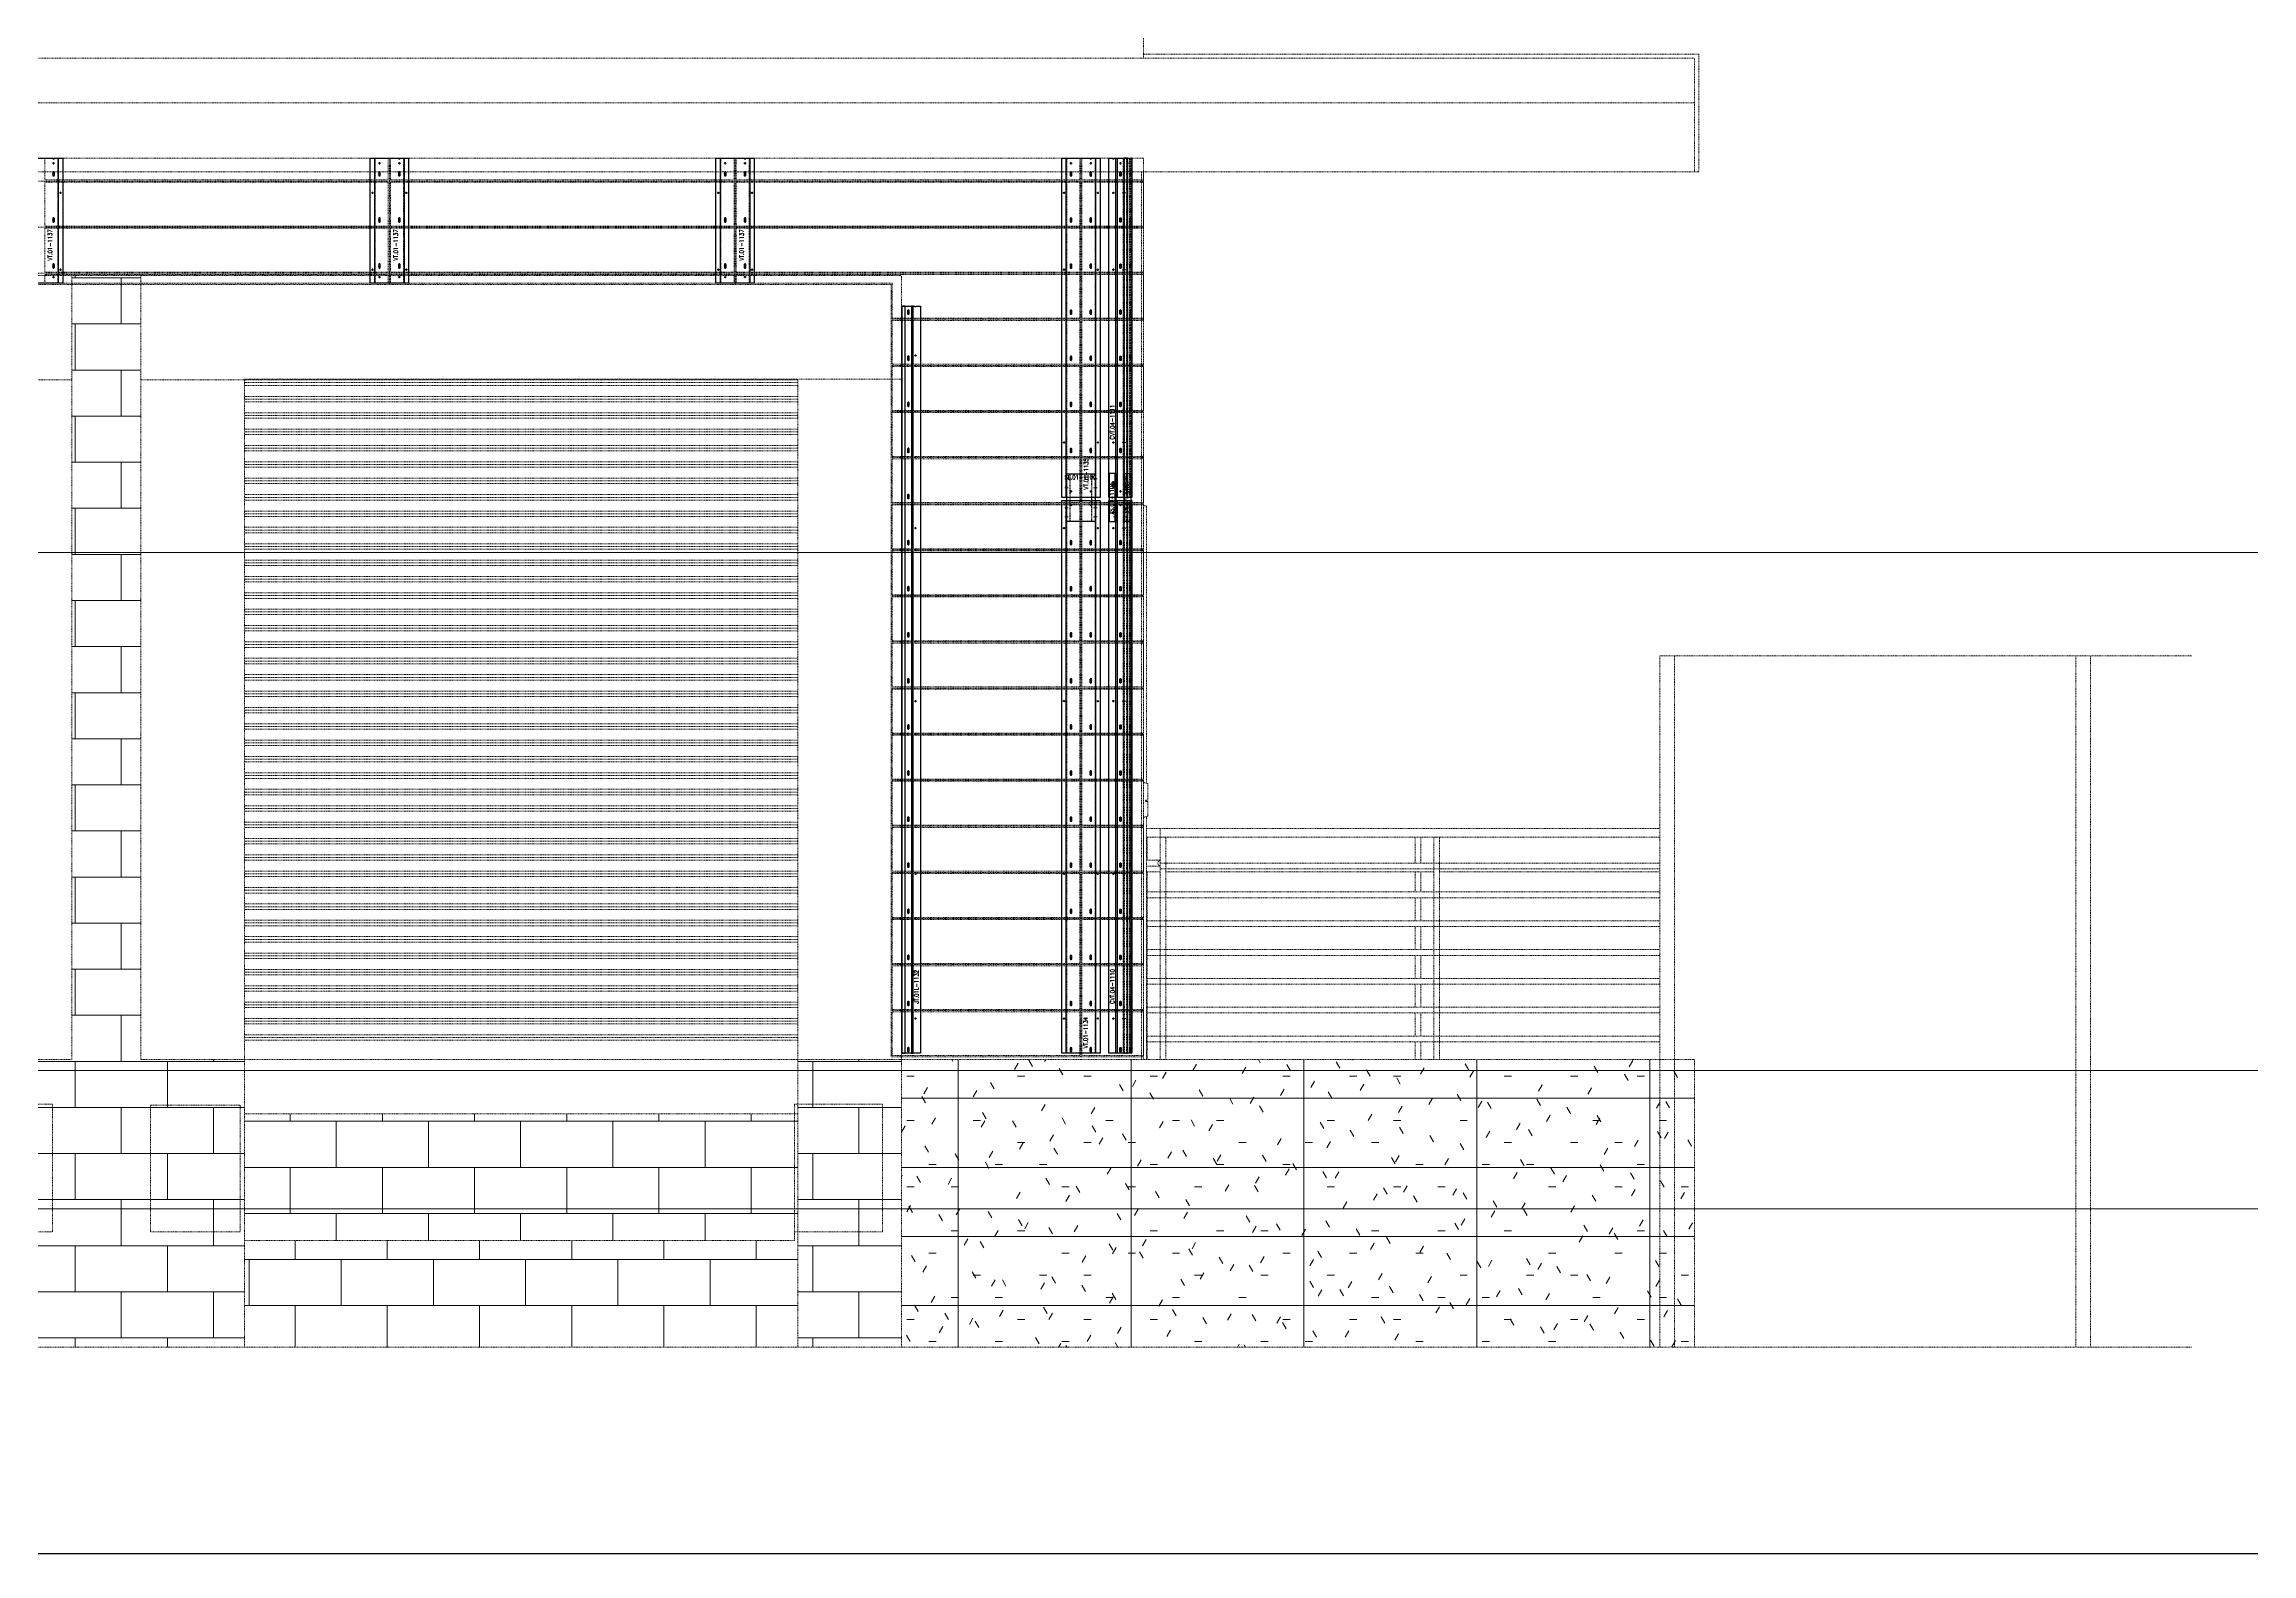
# Model space of a CAD drawing. Header units: inches. Extents: x 11737 to 18084, y -4365 to 1695.
# Drawn here: x 14215.6 to 14598.7, y -571.1 to -309 of the extents above; entities that cross this region are included whole.
import ezdxf

# ---------------------------------------------------------------- set-up
doc = ezdxf.new("R2010")
doc.units = ezdxf.units.IN
doc.header["$MEASUREMENT"] = 0
for name, pattern in [('NBK_Center', [0.541667, 0.333333, -0.0625, 0.083333, -0.0625]), ('NBK_Center2', [0.270833, 0.166667, -0.03125, 0.041667, -0.03125]), ('NBK_Hidden', [0.125, 0.083333, -0.041667]), ('NBK_Hidden2', [0.0625, 0.041667, -0.020833])]:
    doc.linetypes.add(name, pattern=pattern)
doc.layers.get('Defpoints').update_dxf_attribs({"color": 250, "lineweight": 0})
for name, color, linetype, lineweight in [('!Bracket', 11, 'Continuous', 25), ('!Clip - bent', 20, 'Continuous', 25), ('!Dimension', 50, 'Continuous', 5), ('!Extrusion', 140, 'Continuous', 25), ('!Linetype_Center', 220, 'NBK_Center', 9), ('!Linetype_Center2', 222, 'NBK_Center2', 9), ('!Linetype_Hidden', 210, 'NBK_Hidden', 9), ('!Misc2', 252, 'NBK_Hidden2', 5)]:
    doc.layers.add(name, color=color, linetype=linetype, lineweight=lineweight)
doc.styles.add('Romans', font='romans.shx', dxfattribs={"width": 0.8})

# ---------------------------------------------------------------- blocks, each defined once
blk = doc.blocks.new('WEST ELEVATION GRID')
for p, q in [((-1655, 113.9), (842.95, 113.9)), ((-1655, 24), (842.95, 24)), ((-1655, 0), (794.95, 0))]:
    blk.add_line(p, q)
blk = doc.blocks.new('A201')
h = blk.add_hatch()
h.set_pattern_fill('FP1_10', color=256, style=0, pattern_type=2)
h.set_pattern_definition([(0, (-699.062, 218.4), (0, 8), []), (90, (-699.062, 218.4), (-8, 8), [8, -8])])
h.paths.add_polyline_path([(444.62, -48), (462.62, -48), (462.62, 1.9), (444.62, 1.9), (444.62, -26.92)])
h.paths.add_polyline_path([(348.62, -48), (348.62, 1.9), (330.62, 1.9), (330.62, 138), (318.62, 138), (318.62, 1.9), (300.62, 1.9), (300.62, -48)])
h.paths.add_polyline_path([(204.62, -48), (204.62, 1.9), (188.62, 1.9), (188.62, -48)])
h = blk.add_hatch()
h.set_pattern_fill('FP1_6', color=256, style=0, pattern_type=2)
h.set_pattern_definition([(0, (-699.0618, 218.4), (15.36, 3.84), [1.267, -10.253, 1.267, -10.253, -61.44]), (0, (-699.0618, 218.4), (15.36, 3.84), [-23.04, 1.267, -21.773, 1.267, -10.253, -26.88]), (0, (-699.0618, 218.4), (15.36, 3.84), [-57.6, 1.267, -6.413, 1.267, -17.933]), (120, (-693.3018, 220.32), (-11.005538, 11.38215), [1.267, -10.253, 1.267, -10.253, -61.44]), (120, (-693.3018, 220.32), (-11.005538, 11.38215), [-23.04, 1.267, -21.773, 1.267, -10.253, -26.88]), (120, (-693.3018, 220.32), (-11.005538, 11.38215), [-57.6, 1.267, -6.413, 1.267, -17.933]), (240, (-691.3818, 228), (-4.354462, -15.22215), [1.267, -10.253, 1.267, -10.253, -61.44]), (240, (-691.3818, 228), (-4.354462, -15.22215), [-23.04, 1.267, -21.773, 1.267, -10.253, -26.88]), (240, (-691.3818, 228), (-4.354462, -15.22215), [-57.6, 1.267, -6.413, 1.267, -17.933])])
h.paths.add_polyline_path([(600.25, -48), (600.25, 1.9), (462.62, 1.9), (462.62, -48), (538.55, -48)])
h = blk.add_hatch()
h.set_pattern_fill('FP1_7', color=256, style=0, pattern_type=2)
h.set_pattern_definition([(0, (-85.819, 228), (0, 12), []), (90, (-85.82, 228), (-30, 2e-15), [])])
h.paths.add_polyline_path([(600.25, -48), (600.25, 1.9), (462.62, 1.9), (462.62, -48), (538.55, -48)])
h = blk.add_hatch()
h.set_pattern_fill('FP1_2', color=256, style=0, pattern_type=2)
h.set_pattern_definition([(0, (139.11, 5e-12), (0, 8), []), (90, (139.11, 5e-12), (-8, 8), [8, -8])])
h.paths.add_polyline_path([(390.64, -48), (444.62, -48), (444.62, -7.5), (444.07, -7.5), (444.07, -29.5), (348.62, -29.5), (348.62, -48)])
h.paths.add_polyline_path([(204.62, -48), (300.62, -48), (300.62, -7.5), (299.96, -7.5), (299.96, -29.5), (204.62, -29.5)])
h.paths.add_polyline_path([(164, -48), (164, -48), (164, -8), (164, -8), (164, -45.45)])
h = blk.add_hatch()
h.set_pattern_fill('FP1_3', color=256, style=0, pattern_type=2)
h.set_pattern_definition([(0, (594.25, 5e-12), (0, 8), []), (90, (594.25, 5e-12), (-8, 8), [8, -8])])
h.paths.add_polyline_path([(444.07, -29.5), (444.07, -7.5), (348.62, -7.5), (348.62, -29.5), (390.64, -29.5)], flags=0)
h.paths.add_polyline_path([(204.62, -29.5), (299.96, -29.5), (299.96, -13.5), (204.62, -13.5), (204.62, -26.92)], flags=0)
for p, q in [((504.62, 212.4), (504.62, 175.75)), ((504.62, 176.4), (601, 176.4)), ((601, 176.4), (601, 156)), ((24.44, 175.75), (600.25, 175.75)), ((600.25, 175.75), (600.25, 156)), ((24, 168), (600.25, 168)), ((601, 156), (24, 156)), ((504.25, 156), (504.25, 1.9)), ((504.62, 156), (504.62, 1.9)), ((186.62, 138), (462.62, 138)), ((318.62, 138), (318.62, 1.9)), ((330.62, 138), (330.62, 1.9)), ((462.62, -48), (462.62, 138)), ((318.62, 119.89), (186.62, 119.89)), ((444.62, 119.89), (330.62, 119.89)), ((348.62, -48), (348.62, 120)), ((348.62, 120), (462.62, 120)), ((444.62, 119.41), (348.62, 119.41)), ((444.62, 118.93), (348.62, 118.93)), ((444.62, 120), (444.62, -48)), ((444.62, 117.03), (348.62, 117.03)), ((444.62, 116.56), (348.62, 116.56)), ((444.62, 116.08), (348.62, 116.08)), ((444.62, 114.18), (348.62, 114.18)), ((444.62, 113.71), (348.62, 113.71)), ((444.62, 113.24), (348.62, 113.24)), ((444.62, 111.35), (348.62, 111.35)), ((444.62, 110.88), (348.62, 110.88)), ((444.62, 110.41), (348.62, 110.41)), ((444.62, 108.52), (348.62, 108.52)), ((444.62, 108.04), (348.62, 108.04)), ((444.62, 107.56), (348.62, 107.56)), ((444.62, 105.66), (348.62, 105.66)), ((444.62, 105.2), (348.62, 105.2)), ((444.62, 104.73), (348.62, 104.73)), ((444.62, 102.83), (348.62, 102.83)), ((444.62, 102.35), (348.62, 102.35)), ((444.62, 101.88), (348.62, 101.88)), ((444.62, 99.98), (348.62, 99.98)), ((444.62, 99.5), (348.62, 99.5)), ((444.62, 99.02), (348.62, 99.02)), ((444.62, 97.13), (348.62, 97.13)), ((444.62, 96.66), (348.62, 96.66)), ((444.62, 96.19), (348.62, 96.19)), ((505.12, 98), (504.62, 98)), ((505.12, 49.87), (505.12, 98)), ((444.62, 94.3), (348.62, 94.3)), ((444.62, 93.83), (348.62, 93.83)), ((444.62, 93.36), (348.62, 93.36)), ((444.62, 91.46), (348.62, 91.46)), ((444.62, 90.99), (348.62, 90.99)), ((444.62, 90.51), (348.62, 90.51)), ((444.62, 88.61), (348.62, 88.61)), ((444.62, 88.14), (348.62, 88.14)), ((444.62, 87.68), (348.62, 87.68)), ((444.62, 85.78), (348.62, 85.78)), ((444.62, 85.3), (348.62, 85.3)), ((444.62, 84.82), (348.62, 84.82)), ((444.62, 82.93), (348.62, 82.93)), ((444.62, 82.45), (348.62, 82.45)), ((444.62, 81.97), (348.62, 81.97)), ((444.62, 80.08), (348.62, 80.08)), ((444.62, 79.61), (348.62, 79.61)), ((444.62, 79.14), (348.62, 79.14)), ((444.62, 77.24), (348.62, 77.24)), ((444.62, 76.78), (348.62, 76.78)), ((444.62, 76.31), (348.62, 76.31)), ((444.62, 74.41), (348.62, 74.41)), ((444.62, 73.93), (348.62, 73.93)), ((444.62, 73.46), (348.62, 73.46)), ((444.62, 71.56), (348.62, 71.56)), ((444.62, 71.09), (348.62, 71.09)), ((444.62, 70.62), (348.62, 70.62)), ((594.25, 71.98), (594.25, -48)), ((594.25, 71.98), (686.46, 71.98)), ((596.75, 1.9), (596.75, 71.98)), ((666.44, 71.98), (666.44, -48)), ((668.94, -48), (668.94, 71.98)), ((444.62, 68.73), (348.62, 68.73)), ((444.62, 68.25), (348.62, 68.25)), ((444.62, 67.77), (348.62, 67.77)), ((444.62, 65.88), (348.62, 65.88)), ((444.62, 65.4), (348.62, 65.4)), ((444.62, 64.92), (348.62, 64.92)), ((444.62, 63.02), (348.62, 63.02)), ((444.62, 62.56), (348.62, 62.56)), ((444.62, 62.09), (348.62, 62.09)), ((444.62, 60.19), (348.62, 60.19)), ((444.62, 59.72), (348.62, 59.72)), ((444.62, 59.26), (348.62, 59.26)), ((444.62, 57.36), (348.62, 57.36)), ((444.62, 56.88), (348.62, 56.88)), ((444.62, 56.4), (348.62, 56.4)), ((444.62, 54.51), (348.62, 54.51)), ((444.62, 54.04), (348.62, 54.04)), ((444.62, 53.57), (348.62, 53.57)), ((444.62, 51.68), (348.62, 51.68)), ((444.62, 51.2), (348.62, 51.2)), ((444.62, 50.72), (348.62, 50.72)), ((504.62, 50), (505.37, 49.81)), ((505.37, 49.81), (505.37, 46.96)), ((444.62, 48.82), (348.62, 48.82)), ((444.62, 48.35), (348.62, 48.35)), ((444.62, 47.87), (348.62, 47.87)), ((504.98, 46.96), (505.37, 46.96)), ((504.98, 46.71), (504.98, 46.96)), ((505.37, 46.71), (504.98, 46.71)), ((505.12, 46.71), (505.12, 46.96)), ((505.37, 46.71), (505.37, 44.14)), ((444.62, 45.97), (348.62, 45.97)), ((444.62, 45.5), (348.62, 45.5)), ((444.62, 45.04), (348.62, 45.04)), ((444.62, 43.14), (348.62, 43.14)), ((444.62, 42.67), (348.62, 42.67)), ((444.62, 42.2), (348.62, 42.2)), ((504.62, 43.96), (505.37, 44.14)), ((505.12, 1.9), (505.12, 44.08)), ((444.62, 40.31), (348.62, 40.31)), ((444.62, 39.83), (348.62, 39.83)), ((444.62, 39.35), (348.62, 39.35)), ((594.25, 42), (505.12, 42)), ((505.12, 40.5), (594.25, 40.5)), ((505.14, 40.5), (505.25, 40.5)), ((505.25, 40.5), (505.25, 36.5)), ((507.5, 40.5), (507.5, 42)), ((508, 40.5), (507.5, 40.5)), ((507.5, 40.5), (507.5, 1.9)), ((508.5, 40.5), (508, 40.5)), ((508.5, 1.9), (508.5, 40.5)), ((551.75, 36), (551.75, 40.5)), ((552.75, 40.5), (552.75, 36)), ((555, 40.5), (555, 1.9)), ((555.5, 40.5), (555, 40.5)), ((556, 40.5), (555.5, 40.5)), ((556, 1.9), (556, 40.5)), ((444.62, 37.45), (348.62, 37.45)), ((444.62, 36.99), (348.62, 36.99)), ((444.62, 36.52), (348.62, 36.52)), ((444.62, 34.62), (348.62, 34.62)), ((507.51, 36.5), (505.12, 36.5)), ((505.12, 35.5), (507.5, 35.5)), ((505.12, 34.5), (507.5, 34.5)), ((505.25, 34.5), (505.25, 1.9)), ((594.25, 36), (507.5, 36)), ((507.5, 35), (507.5, 36)), ((507.5, 35), (594.25, 35)), ((508.5, 34.5), (555, 34.5)), ((551.75, 31), (551.75, 34.5)), ((552.75, 34.5), (552.75, 31)), ((556, 34.5), (594.25, 34.5)), ((444.62, 34.14), (348.62, 34.14)), ((444.62, 33.67), (348.62, 33.67)), ((444.62, 31.77), (348.62, 31.77)), ((444.62, 31.29), (348.62, 31.29)), ((444.62, 30.81), (348.62, 30.81)), ((594.25, 31), (505.12, 31)), ((507.5, 30), (507.5, 31)), ((444.62, 28.92), (348.62, 28.92)), ((444.62, 28.45), (348.62, 28.45)), ((444.62, 27.98), (348.62, 27.98)), ((505.12, 30), (594.25, 30)), ((551.75, 26), (551.75, 30)), ((552.75, 30), (552.75, 26)), ((444.62, 26.09), (348.62, 26.09)), ((444.62, 25.62), (348.62, 25.62)), ((444.62, 25.15), (348.62, 25.15)), ((444.62, 23.25), (348.62, 23.25)), ((594.25, 26), (505.12, 26)), ((505.12, 25), (594.25, 25)), ((507.5, 25), (507.5, 26)), ((551.75, 21), (551.75, 25)), ((552.75, 25), (552.75, 21)), ((444.62, 22.78), (348.62, 22.78)), ((444.62, 22.3), (348.62, 22.3)), ((444.62, 20.4), (348.62, 20.4)), ((444.62, 19.93), (348.62, 19.93)), ((444.62, 19.47), (348.62, 19.47)), ((594.25, 21), (505.12, 21)), ((505.12, 20), (594.25, 20)), ((507.5, 20), (507.5, 21)), ((551.75, 16), (551.75, 20)), ((552.75, 20), (552.75, 16)), ((444.62, 17.57), (348.62, 17.57)), ((444.62, 17.09), (348.62, 17.09)), ((444.62, 16.61), (348.62, 16.61)), ((594.25, 16), (505.12, 16)), ((507.5, 15), (507.5, 16)), ((444.62, 14.72), (348.62, 14.72)), ((444.62, 14.24), (348.62, 14.24)), ((444.62, 13.76), (348.62, 13.76)), ((444.62, 11.87), (348.62, 11.87)), ((505.12, 15), (594.25, 15)), ((551.75, 11), (551.75, 15)), ((552.75, 15), (552.75, 11)), ((444.62, 11.4), (348.62, 11.4)), ((444.62, 10.93), (348.62, 10.93)), ((444.62, 9.03), (348.62, 9.03)), ((444.62, 8.57), (348.62, 8.57)), ((444.62, 8.1), (348.62, 8.1)), ((594.25, 11), (505.12, 11)), ((505.12, 10), (594.25, 10)), ((507.5, 10), (507.5, 11)), ((551.75, 6), (551.75, 10)), ((552.75, 10), (552.75, 6)), ((444.62, 6.2), (348.62, 6.2)), ((348.62, 5.73), (444.62, 5.73)), ((444.62, 5.27), (348.62, 5.27)), ((594.25, 6), (505.12, 6)), ((505.12, 5), (594.25, 5)), ((507.5, 5), (507.5, 6)), ((551.75, 1.9), (551.75, 5)), ((552.75, 5), (552.75, 1.9)), ((164, 1.9), (318.62, 1.9)), ((330.62, 1.9), (600.25, 1.9)), ((596.75, 1.89), (596.75, -48)), ((600.25, -48), (600.25, 1.9)), ((315.32, -5.82), (299.96, -5.82)), ((315.32, -28), (315.32, -5.82)), ((332.3, -6), (347.87, -6)), ((332.3, -28), (332.3, -6)), ((347.87, -6), (347.87, -28)), ((444.62, -7.5), (348.62, -7.5)), ((444.07, -5.82), (444.07, -29.5)), ((459.32, -5.82), (444.07, -5.82)), ((459.32, -28), (459.32, -5.82)), ((299.96, -28), (315.32, -28)), ((347.87, -28), (332.3, -28)), ((444.07, -29.5), (348.62, -29.5)), ((444.07, -28), (459.32, -28)), ((686.46, -48), (77.44, -48))]:
    blk.add_line(p, q)
blk.add_arc((507.62, 36), 0.5, 105, 255)
for points, knots in [([(507.5, 35.52), (507.49, 35.52), (507.46, 35.53), (507.43, 35.54), (507.4, 35.55), (507.37, 35.57), (507.35, 35.58), (507.31, 35.61), (507.28, 35.64), (507.25, 35.67), (507.22, 35.7), (507.19, 35.75), (507.16, 35.81), (507.13, 35.89), (507.13, 35.96), (507.12, 36)], [0.5833333, 0.5833333, 0.5833333, 0.5833333, 0.6041667, 0.625, 0.6458333, 0.6666667, 0.6875, 0.7083333, 0.75, 0.7708333, 0.7916667, 0.8333333, 0.875, 0.9166667, 1, 1, 1, 1]), ([(507.19, 36.25), (507.2, 36.27), (507.22, 36.3), (507.25, 36.33), (507.28, 36.36), (507.32, 36.4), (507.37, 36.43), (507.4, 36.45), (507.43, 36.46), (507.46, 36.47), (507.49, 36.48), (507.5, 36.48)], [0.1666667, 0.1666667, 0.1666667, 0.1666667, 0.2083333, 0.2291667, 0.25, 0.2916667, 0.3333333, 0.3541667, 0.375, 0.3958333, 0.4166667, 0.4166667, 0.4166667, 0.4166667])]:
    blk.add_open_spline(points, degree=3, knots=knots)
blk = doc.blocks.new('EWA-TM TERRACOTTA WEST')
at = {"layer": '!Linetype_Hidden'}
for p, q in [((1705.77, 160.46), (1705.77, 182.36)), ((1765.77, 160.46), (1765.77, 182.36)), ((1825.77, 26.4), (1825.77, 182.36)), ((1355.94, 178.4), (1836.64, 178.4)), ((1355.95, 170.4), (1836.64, 170.4)), ((1355.95, 162.4), (1836.64, 162.4)), ((1792.83, 154.4), (1836.64, 154.4)), ((1792.83, 146.4), (1836.64, 146.4)), ((1792.83, 138.4), (1836.64, 138.4)), ((1792.83, 130.4), (1836.64, 130.4)), ((1792.83, 122.4), (1836.64, 122.4)), ((1792.83, 114.4), (1836.64, 114.4)), ((1792.83, 106.4), (1836.64, 106.4)), ((1792.83, 98.4), (1836.64, 98.4)), ((1792.83, 90.4), (1836.64, 90.4)), ((1792.83, 82.4), (1836.64, 82.4)), ((1792.83, 74.4), (1836.64, 74.4)), ((1792.83, 66.4), (1836.64, 66.4)), ((1792.83, 58.4), (1836.64, 58.4)), ((1792.83, 50.4), (1836.64, 50.4)), ((1792.83, 42.4), (1836.64, 42.4)), ((1792.83, 34.4), (1836.64, 34.4)), ((1792.83, 26.4), (1836.64, 26.4))]:
    blk.add_line(p, q, dxfattribs=at)
for points in [[(1705.58, 182.36), (1705.58, 178.59), (1645.95, 178.59), (1645.95, 182.36)], [(1705.95, 182.36), (1705.95, 178.59), (1765.58, 178.59), (1765.58, 182.36)], [(1825.58, 182.36), (1825.58, 178.59), (1765.95, 178.59), (1765.95, 182.36)], [(1825.95, 182.36), (1825.95, 178.59), (1836.64, 178.59), (1836.64, 182.36)], [(1645.95, 178.21), (1705.58, 178.21), (1705.58, 170.59), (1645.95, 170.59)], [(1765.58, 178.21), (1705.95, 178.21), (1705.95, 170.59), (1765.58, 170.59)], [(1765.95, 178.21), (1825.58, 178.21), (1825.58, 170.59), (1765.95, 170.59)], [(1836.64, 178.21), (1825.95, 178.21), (1825.95, 170.59), (1836.64, 170.59)], [(1645.95, 162.59), (1705.58, 162.59), (1705.58, 170.21), (1645.95, 170.21)], [(1765.58, 162.59), (1705.95, 162.59), (1705.95, 170.21), (1765.58, 170.21)], [(1765.95, 162.59), (1825.58, 162.59), (1825.58, 170.21), (1765.95, 170.21)], [(1836.64, 162.59), (1825.95, 162.59), (1825.95, 170.21), (1836.64, 170.21)], [(1705.58, 160.65), (1705.58, 162.21), (1645.95, 162.21), (1645.95, 160.65)], [(1705.95, 160.65), (1705.95, 162.21), (1765.58, 162.21), (1765.58, 160.65)], [(1765.95, 160.65), (1765.95, 162.21), (1825.58, 162.21), (1825.58, 154.59), (1793.01, 154.59), (1793.01, 160.65)], [(1836.64, 162.21), (1825.95, 162.21), (1825.95, 154.59), (1836.64, 154.59)], [(1793.01, 146.59), (1825.58, 146.59), (1825.58, 154.21), (1793.01, 154.21)], [(1836.64, 146.59), (1825.95, 146.59), (1825.95, 154.21), (1836.64, 154.21)], [(1793.01, 146.21), (1825.58, 146.21), (1825.58, 138.59), (1793.01, 138.59)], [(1836.64, 146.21), (1825.95, 146.21), (1825.95, 138.59), (1836.64, 138.59)], [(1793.01, 130.59), (1825.58, 130.59), (1825.58, 138.21), (1793.01, 138.21)], [(1836.64, 130.59), (1825.95, 130.59), (1825.95, 138.21), (1836.64, 138.21)], [(1793.01, 130.21), (1825.58, 130.21), (1825.58, 122.59), (1793.01, 122.59)], [(1836.64, 130.21), (1825.95, 130.21), (1825.95, 122.59), (1836.64, 122.59)], [(1793.01, 114.59), (1825.58, 114.59), (1825.58, 122.21), (1793.01, 122.21)], [(1836.64, 114.59), (1825.95, 114.59), (1825.95, 122.21), (1836.64, 122.21)], [(1793.01, 114.21), (1825.58, 114.21), (1825.58, 106.59), (1793.01, 106.59)], [(1836.64, 114.21), (1825.95, 114.21), (1825.95, 106.59), (1836.64, 106.59)], [(1793.01, 98.59), (1825.58, 98.59), (1825.58, 106.21), (1793.01, 106.21)], [(1836.64, 98.59), (1825.95, 98.59), (1825.95, 106.21), (1836.64, 106.21)], [(1793.01, 98.21), (1825.58, 98.21), (1825.58, 90.59), (1793.01, 90.59)], [(1836.64, 98.21), (1825.95, 98.21), (1825.95, 90.59), (1836.64, 90.59)], [(1793.01, 82.59), (1825.58, 82.59), (1825.58, 90.21), (1793.01, 90.21)], [(1836.64, 82.59), (1825.95, 82.59), (1825.95, 90.21), (1836.64, 90.21)], [(1793.01, 82.21), (1825.58, 82.21), (1825.58, 74.59), (1793.01, 74.59)], [(1836.64, 82.21), (1825.95, 82.21), (1825.95, 74.59), (1836.64, 74.59)], [(1793.01, 66.59), (1825.58, 66.59), (1825.58, 74.21), (1793.01, 74.21)], [(1836.64, 66.59), (1825.95, 66.59), (1825.95, 74.21), (1836.64, 74.21)], [(1793.01, 66.21), (1825.58, 66.21), (1825.58, 58.59), (1793.01, 58.59)], [(1836.64, 66.21), (1825.95, 66.21), (1825.95, 58.59), (1836.64, 58.59)], [(1793.01, 50.59), (1825.58, 50.59), (1825.58, 58.21), (1793.01, 58.21)], [(1836.64, 50.59), (1825.95, 50.59), (1825.95, 58.21), (1836.64, 58.21)], [(1793.01, 50.21), (1825.58, 50.21), (1825.58, 42.59), (1793.01, 42.59)], [(1836.64, 50.21), (1825.95, 50.21), (1825.95, 42.59), (1836.64, 42.59)], [(1793.01, 34.59), (1825.58, 34.59), (1825.58, 42.21), (1793.01, 42.21)], [(1836.64, 34.59), (1825.95, 34.59), (1825.95, 42.21), (1836.64, 42.21)], [(1793.01, 34.21), (1825.58, 34.21), (1825.58, 26.59), (1793.01, 26.59)], [(1836.64, 34.21), (1825.95, 34.21), (1825.95, 26.59), (1836.64, 26.59)]]:
    blk.add_lwpolyline(points, close=True, dxfattribs=at)
blk.add_lwpolyline([(1520.45, 26.4), (1520.45, 160.46), (1792.83, 160.46), (1792.83, 26.4)], dxfattribs=at)
blk = doc.blocks.new('TAP HOLE_5mm')
at = {"layer": '!Linetype_Center2'}
for points in [[(-0.18, 0), (0.18, 0)], [(0, 0.18), (0, -0.18)]]:
    blk.add_lwpolyline(points, dxfattribs=at)
blk.add_circle((0, 0), 0.101)
blk = doc.blocks.new('CLEAR SECTION HOLE')
at = {"layer": '!Linetype_Center2'}
blk.add_line((-0.33, 0), (0.26, 0), dxfattribs=at)
at = {"layer": '!Misc2'}
blk.add_lwpolyline([(-0.08, 0.1), (0, 0.1), (0, -0.1), (-0.08, -0.1)], close=True, dxfattribs=at)
blk = doc.blocks.new('WEEP HOLE')
at = {"layer": '!Linetype_Center'}
for p, q in [((-0.22, 0.37), (0.22, 0.37)), ((0, 0.83), (0, -0.08))]:
    blk.add_line(p, q, dxfattribs=at)
at = {"color": 0}
blk.add_lwpolyline([(-0.14, 0.61), (-0.14, 0.14, 0.414214), (0, 0, 0.414214), (0.14, 0.14), (0.14, 0.61, 0.414214), (0, 0.75, 0.414214)], format="xyb", close=True, dxfattribs=at)
blk = doc.blocks.new('19mm WEEP HOLE')
at = {"layer": '!Linetype_Center'}
blk.add_line((-0.37, 0.2), (-0.37, -0.12), dxfattribs=at)
at = {"linetype": 'NBK_Hidden'}
blk.add_lwpolyline([(-0.75, 0.08), (0, 0.08), (0, 0), (-0.75, 0)], close=True, dxfattribs=at)
blk = doc.blocks.new('HOLE SECTION')
at = {"layer": '!Linetype_Center2'}
blk.add_line((-0.33, 0), (0.26, 0), dxfattribs=at)
at = {"layer": '!Misc2'}
blk.add_lwpolyline([(-0.09, 0.1), (0, 0.1), (0, -0.1), (-0.09, -0.1)], close=True, dxfattribs=at)
blk = doc.blocks.new('CVT.04-1111-')
at = {"layer": '!Extrusion'}
blk.add_lwpolyline([(-3.97, 0), (-3.97, 58.88), (-3.34, 58.88, 1), (-3.06, 58.88), (0, 58.88), (0, 0)], format="xyb", close=True, dxfattribs=at)
for points in [[(-2.78, 0), (-2.78, 58.88), (-2.53, 58.88), (-2.53, 0)], [(-0.76, 0), (-0.76, 58.88), (-1.41, 58.88), (-1.41, 0)]]:
    blk.add_lwpolyline(points, close=True, dxfattribs=at)
at = {"layer": '!Extrusion', "linetype": 'NBK_Hidden'}
for points in [[(-1.42, 0), (-1.42, 58.88), (-1.33, 58.88), (-1.33, 0)], [(-0.86, 0), (-0.86, 58.88), (-0.76, 58.88), (-0.76, 0)], [(-0.35, 0), (-0.35, 58.88), (-0.28, 58.88), (-0.28, 0)], [(-0.04, 0), (-0.04, 58.88), (-0.14, 58.88), (-0.14, 0)]]:
    blk.add_lwpolyline(points, close=True, dxfattribs=at)
at = {"layer": '!Dimension', "rotation": 360}
for name, p in [('CLEAR SECTION HOLE', (-0.28, 58)), ('HOLE SECTION', (-1.33, 52.88)), ('HOLE SECTION', (-1.33, 39.54)), ('HOLE SECTION', (-1.33, 9.54)), ('CLEAR SECTION HOLE', (-0.28, 1.06))]:
    blk.add_blockref(name, p, dxfattribs=at)
at = {"layer": '!Extrusion', "xscale": -1}
for name, p in [('TAP HOLE_5mm', (-1.97, 58)), ('WEEP HOLE', (-1.97, 55.78)), ('WEEP HOLE', (-1.97, 47.78)), ('WEEP HOLE', (-1.97, 39.78)), ('WEEP HOLE', (-1.97, 31.78)), ('WEEP HOLE', (-1.97, 23.78)), ('WEEP HOLE', (-1.97, 15.78)), ('WEEP HOLE', (-1.97, 7.78)), ('TAP HOLE_5mm', (-1.97, 1.06))]:
    blk.add_blockref(name, p, dxfattribs=at)
at = {"layer": '!Extrusion'}
for name, p, rotation in [('19mm WEEP HOLE', (-0.35, 55.78), 270), ('TAP HOLE_5mm', (-3.2, 52.88), 360), ('19mm WEEP HOLE', (-0.35, 47.78), 270), ('TAP HOLE_5mm', (-3.2, 39.54), 360), ('19mm WEEP HOLE', (-0.35, 39.78), 270), ('19mm WEEP HOLE', (-0.35, 31.78), 270), ('19mm WEEP HOLE', (-0.35, 23.78), 270), ('19mm WEEP HOLE', (-0.35, 15.78), 270), ('TAP HOLE_5mm', (-3.2, 9.54), 360), ('19mm WEEP HOLE', (-0.35, 7.78), 270)]:
    blk.add_blockref(name, p, dxfattribs=dict(at, rotation=rotation))
at = {"layer": 'Defpoints', "color": 3, "insert": (-3.38, 13.07), "char_height": 0.75, "width": 1.65, "attachment_point": 5, "rotation": 90, "style": 'Romans'}
blk.add_mtext('CVT.04-1111', dxfattribs=at)
blk = doc.blocks.new('SLOTTED SECTION HOLE')
at = {"layer": '!Linetype_Center2'}
blk.add_line((-0.33, 0), (0.26, 0), dxfattribs=at)
at = {"layer": '!Misc2'}
blk.add_lwpolyline([(-0.08, 0.47), (0, 0.47), (0, -0.47), (-0.08, -0.47)], close=True, dxfattribs=at)
blk = doc.blocks.new('VT.01-1135-')
at = {"layer": '!Extrusion'}
blk.add_lwpolyline([(-3.33, 0), (-3.33, 58.88), (1.58, 58.88, 1), (1.86, 58.88), (3.33, 58.88), (3.33, 0)], format="xyb", close=True, dxfattribs=at)
for points in [[(-2.54, 0), (-2.54, 58.88), (1.58, 58.88)], [(-2.54, 58.88), (1.58, 58.88)], [(1.86, 58.88), (2.54, 58.88), (2.54, 0)], [(1.86, 58.88), (2.54, 58.88)]]:
    blk.add_lwpolyline(points, dxfattribs=at)
at = {"layer": '!Extrusion', "linetype": 'NBK_Hidden'}
for points in [[(-2.46, 0), (-2.46, 58.88), (1.58, 58.88)], [(1.86, 58.88), (2.46, 58.88), (2.46, 0)]]:
    blk.add_lwpolyline(points, dxfattribs=at)
at = {"layer": '!Dimension', "rotation": 360}
for p in [(-2.46, 3.23), (-2.46, 1.65), (2.54, 3.23), (2.54, 1.65)]:
    blk.add_blockref('SLOTTED SECTION HOLE', p, dxfattribs=at)
at = {"layer": '!Extrusion', "rotation": 360}
for name, p in [('TAP HOLE_5mm', (-1.72, 58)), ('TAP HOLE_5mm', (1.72, 58)), ('WEEP HOLE', (-1.72, 55.78)), ('WEEP HOLE', (1.72, 55.78)), ('TAP HOLE_5mm', (-2.93, 52.88)), ('TAP HOLE_5mm', (2.93, 52.88)), ('WEEP HOLE', (-1.72, 47.78)), ('WEEP HOLE', (1.72, 47.78)), ('TAP HOLE_5mm', (-2.93, 39.54)), ('WEEP HOLE', (-1.72, 39.78)), ('WEEP HOLE', (1.72, 39.78)), ('TAP HOLE_5mm', (2.93, 39.54)), ('WEEP HOLE', (-1.72, 31.78)), ('WEEP HOLE', (1.72, 31.78)), ('WEEP HOLE', (-1.72, 23.78)), ('WEEP HOLE', (1.72, 23.78)), ('WEEP HOLE', (-1.72, 15.78)), ('WEEP HOLE', (1.72, 15.78)), ('TAP HOLE_5mm', (-2.93, 9.54)), ('WEEP HOLE', (-1.72, 7.78)), ('WEEP HOLE', (1.72, 7.78)), ('TAP HOLE_5mm', (2.93, 9.54)), ('TAP HOLE_5mm', (-1.72, 1.06)), ('TAP HOLE_5mm', (1.72, 1.06))]:
    blk.add_blockref(name, p, dxfattribs=at)
at = {"layer": 'Defpoints', "color": 1, "insert": (0.91, 4.09), "char_height": 0.75, "width": 1.65, "attachment_point": 5, "rotation": 90, "style": 'Romans'}
blk.add_mtext('VT.01-1135', dxfattribs=at)
blk = doc.blocks.new('VT.01-1137-')
at = {"layer": '!Extrusion'}
blk.add_lwpolyline([(3.33, 0), (-3.33, 0), (-3.33, 21.71), (1.58, 21.71, 1), (1.86, 21.71), (3.33, 21.71)], format="xyb", close=True, dxfattribs=at)
for points in [[(-2.54, 21.71), (1.58, 21.71)], [(1.86, 21.71), (2.54, 21.71), (2.54, 0), (-2.54, 0), (-2.54, 21.71), (1.58, 21.71)], [(1.86, 21.71), (2.54, 21.71)]]:
    blk.add_lwpolyline(points, dxfattribs=at)
at = {"layer": '!Extrusion', "linetype": 'NBK_Hidden'}
blk.add_lwpolyline([(1.86, 21.71), (2.46, 21.71), (2.46, 0), (-2.46, 0), (-2.46, 21.71), (1.58, 21.71)], dxfattribs=at)
at = {"layer": '!Extrusion', "rotation": 360}
for name, p in [('WEEP HOLE', (-1.72, 18.62)), ('TAP HOLE_5mm', (-1.72, 20.83)), ('WEEP HOLE', (1.72, 18.62)), ('TAP HOLE_5mm', (1.72, 20.83)), ('TAP HOLE_5mm', (-2.93, 15.71)), ('TAP HOLE_5mm', (2.93, 15.71)), ('WEEP HOLE', (-1.72, 10.62)), ('WEEP HOLE', (1.72, 10.62)), ('TAP HOLE_5mm', (-2.93, 2.37)), ('WEEP HOLE', (-1.72, 2.62)), ('TAP HOLE_5mm', (-1.72, 1.09)), ('WEEP HOLE', (1.72, 2.62)), ('TAP HOLE_5mm', (1.72, 1.09)), ('TAP HOLE_5mm', (2.93, 2.37))]:
    blk.add_blockref(name, p, dxfattribs=at)
at = {"layer": 'Defpoints', "color": 1, "insert": (1.11, 6.64), "char_height": 0.75, "width": 1.65, "attachment_point": 5, "rotation": 90, "style": 'Romans'}
blk.add_mtext('VT.01-1137', dxfattribs=at)
blk = doc.blocks.new('JT.01L-1132')
at = {"layer": '!Extrusion'}
for points in [[(0.57, 0), (0.57, 129.69), (0, 129.69), (0, 0)], [(1.95, 0), (1.95, 129.69), (1.69, 129.69), (1.69, 0)]]:
    blk.add_lwpolyline(points, close=True, dxfattribs=at)
at = {"layer": '!Extrusion', "linetype": 'NBK_Hidden'}
for points in [[(0.08, 0), (0.08, 129.69), (0, 129.69), (0, 0)], [(1.95, 0), (1.95, 129.69), (1.87, 129.69), (1.87, 0)]]:
    blk.add_lwpolyline(points, close=True, dxfattribs=at)
at = {"layer": '!Extrusion'}
blk.add_lwpolyline([(0, 0), (0, 129.69), (2.22, 129.69, 1), (2.5, 129.69), (3.25, 129.69), (3.25, 0)], format="xyb", close=True, dxfattribs=at)
for p in [(1.13, 128.25), (1.13, 120.25), (1.13, 112.25), (1.13, 104.25), (1.13, 96.25), (1.13, 88.25), (1.13, 80.25), (1.13, 72.25), (1.13, 64.25), (1.13, 56.25), (1.13, 48.25), (1.13, 40.25), (1.13, 32.25), (1.13, 24.25), (1.13, 16.25), (1.13, 8.25), (1.13, 0.24)]:
    blk.add_blockref('WEEP HOLE', p, dxfattribs=at)
at = {"layer": '!Extrusion', "rotation": 360}
for p in [(2.36, 121.12), (2.36, 91.12), (2.36, 61.12), (2.36, 31.12), (2.36, 6)]:
    blk.add_blockref('TAP HOLE_5mm', p, dxfattribs=at)
at = {"layer": 'Defpoints', "color": 2, "insert": (2.54, 11.51), "char_height": 0.75, "width": 1.65, "attachment_point": 5, "rotation": 90, "style": 'Romans'}
blk.add_mtext('JT.01L-1132', dxfattribs=at)
blk = doc.blocks.new('SECTION CLEAR HOLE 1')
at = {"layer": '!Linetype_Center2'}
blk.add_line((-0.33, 0, 0), (0.26, 0, 0), dxfattribs=at)
at = {"layer": '!Misc2'}
blk.add_lwpolyline([(-0.12, 0.1), (0, 0.1), (0, -0.1), (-0.12, -0.1)], close=True, dxfattribs=at)
blk = doc.blocks.new('SLOTTED SECTION1')
at = {"layer": '!Linetype_Center2'}
blk.add_lwpolyline([(-0.24, 0), (0.12, 0)], dxfattribs=at)
at = {"layer": '!Misc2'}
blk.add_lwpolyline([(-0.12, 0.47), (0, 0.47), (0, -0.47), (-0.12, -0.47)], close=True, dxfattribs=at)
blk = doc.blocks.new('SLOTTED HOLE 1')
at = {"layer": '!Linetype_Center'}
for p, q in [((0, 0.55), (0, -0.55)), ((-0.22, 0), (0.22, 0))]:
    blk.add_line(p, q, dxfattribs=at)
at = {"color": 0}
blk.add_lwpolyline([(-0.14, 0.33), (-0.14, -0.33, 0.414214), (0, -0.47, 0.414214), (0.14, -0.33), (0.14, 0.33, 0.414214), (0, 0.47, 0.414214)], format="xyb", close=True, dxfattribs=at)
blk = doc.blocks.new('SL.01-1101')
at = {"layer": '!Bracket'}
for points in [[(4.65, -1.3), (4.65, -0.12), (-3.67, -0.12), (-3.67, -1.3)], [(-3.67, -1.3), (-3.67, -1.18), (4.65, -1.18), (4.65, -1.3)]]:
    blk.add_lwpolyline(points, close=True, dxfattribs=at)
at = {"layer": '!Dimension', "xscale": -1, "rotation": 270}
for name, p in [('SECTION CLEAR HOLE 1', (-2.88, -1.18)), ('SECTION CLEAR HOLE 1', (-1.3, -1.18)), ('SLOTTED SECTION1', (2.15, -1.18)), ('SLOTTED SECTION1', (3.73, -1.18))]:
    blk.add_blockref(name, p, dxfattribs=at)
at = {"layer": '!Extrusion', "xscale": -1, "rotation": 270}
blk.add_blockref('TAP HOLE_5mm', (-2.09, -0.83), dxfattribs=at)
at = {"layer": '!Extrusion', "linetype": 'NBK_Hidden', "xscale": -1, "rotation": 270}
blk.add_blockref('SLOTTED HOLE 1', (2.75, -0.83), dxfattribs=at)
at = {"layer": 'Defpoints', "color": 30, "insert": (0.32, -0.6), "char_height": 0.75, "width": 1.65, "attachment_point": 5, "style": 'Romans'}
blk.add_mtext('AS.01-1101', dxfattribs=at)
blk = doc.blocks.new('AS.01-1100-')
at = {"layer": '!Bracket'}
for points in [[(4.65, 1.33), (4.65, 0.15), (-3.67, 0.15), (-3.67, 1.33)], [(-3.67, 1.33), (-3.67, 1.21), (4.65, 1.21), (4.65, 1.33)]]:
    blk.add_lwpolyline(points, close=True, dxfattribs=at)
at = {"layer": '!Dimension', "rotation": 270}
for name, p in [('SECTION CLEAR HOLE 1', (-2.09, 1.21)), ('SLOTTED SECTION1', (2.75, 1.21))]:
    blk.add_blockref(name, p, dxfattribs=at)
at = {"layer": '!Extrusion', "rotation": 270}
for p in [(-2.88, 0.86, 0), (-1.3, 0.86, 0)]:
    blk.add_blockref('TAP HOLE_5mm', p, dxfattribs=at)
at = {"layer": '!Extrusion', "linetype": 'NBK_Hidden', "rotation": 270}
for p in [(2.15, 0.86), (3.73, 0.86)]:
    blk.add_blockref('SLOTTED HOLE 1', p, dxfattribs=at)
at = {"layer": 'Defpoints', "color": 30, "insert": (0.49, 0.74), "char_height": 0.75, "width": 1.65, "attachment_point": 5, "style": 'Romans'}
blk.add_mtext('AS.01-1100', dxfattribs=at)
blk = doc.blocks.new('CVT.04-1110-')
at = {"layer": '!Extrusion'}
blk.add_lwpolyline([(-3.34, 95.96, 1), (-3.06, 95.96), (0, 95.96), (0, 0), (-3.97, 0), (-3.97, 95.96)], format="xyb", close=True, dxfattribs=at)
blk.add_lwpolyline([(-2.53, 95.96), (-2.53, 0), (-2.78, 0), (-2.78, 95.96)], close=True, dxfattribs=at)
at = {"layer": '!Extrusion', "linetype": 'NBK_Hidden'}
for points in [[(-1.33, 95.96), (-1.33, 0), (-1.42, 0), (-1.42, 95.96)], [(-1.41, 95.96), (-1.41, 0), (-0.76, 0), (-0.76, 95.96), (-0.76, 0), (-0.86, 0), (-0.86, 95.96)], [(-0.28, 95.96), (-0.28, 0), (-0.35, 0), (-0.35, 95.96)], [(-0.14, 95.96), (-0.14, 0), (-0.04, 0), (-0.04, 95.96)]]:
    blk.add_lwpolyline(points, close=True, dxfattribs=at)
at = {"layer": '!Dimension', "rotation": 360}
for name, p in [('CLEAR SECTION HOLE', (-0.28, 95.12)), ('HOLE SECTION', (-1.33, 91.12)), ('HOLE SECTION', (-1.33, 61.12)), ('HOLE SECTION', (-1.33, 31.12)), ('HOLE SECTION', (-1.33, 6))]:
    blk.add_blockref(name, p, dxfattribs=at)
at = {"layer": '!Extrusion', "xscale": -1}
for name, p in [('TAP HOLE_5mm', (-1.97, 95.12)), ('WEEP HOLE', (-1.97, 88.25)), ('WEEP HOLE', (-1.97, 80.25)), ('WEEP HOLE', (-1.97, 72.25)), ('WEEP HOLE', (-1.97, 64.25)), ('WEEP HOLE', (-1.97, 56.25)), ('WEEP HOLE', (-1.97, 48.25)), ('WEEP HOLE', (-1.97, 40.25)), ('WEEP HOLE', (-1.97, 32.25)), ('WEEP HOLE', (-1.97, 24.25)), ('WEEP HOLE', (-1.97, 16.25)), ('WEEP HOLE', (-1.97, 8.25)), ('WEEP HOLE', (-1.97, 0.24))]:
    blk.add_blockref(name, p, dxfattribs=at)
at = {"layer": '!Extrusion'}
for name, p, rotation in [('TAP HOLE_5mm', (-3.2, 91.12), 360), ('19mm WEEP HOLE', (-0.35, 88.25), 270), ('19mm WEEP HOLE', (-0.35, 80.25), 270), ('19mm WEEP HOLE', (-0.35, 72.25), 270), ('TAP HOLE_5mm', (-3.2, 61.12), 360), ('19mm WEEP HOLE', (-0.35, 64.25), 270), ('19mm WEEP HOLE', (-0.35, 56.25), 270), ('19mm WEEP HOLE', (-0.35, 48.25), 270), ('19mm WEEP HOLE', (-0.35, 40.25), 270), ('TAP HOLE_5mm', (-3.2, 31.12), 360), ('19mm WEEP HOLE', (-0.35, 32.25), 270), ('19mm WEEP HOLE', (-0.35, 24.25), 270), ('19mm WEEP HOLE', (-0.35, 16.25), 270), ('19mm WEEP HOLE', (-0.35, 8.25), 270), ('TAP HOLE_5mm', (-3.2, 6), 360), ('19mm WEEP HOLE', (-0.35, 0.24), 270)]:
    blk.add_blockref(name, p, dxfattribs=dict(at, rotation=rotation))
at = {"color": 144, "rotation": 90}
for name, p in [('SL.01-1101', (-4.08, 95.96)), ('AS.01-1100-', (0, 95.96))]:
    blk.add_blockref(name, p, dxfattribs=at)
at = {"layer": 'Defpoints', "color": 3, "insert": (-3.38, 11.57), "char_height": 0.75, "width": 1.65, "attachment_point": 5, "rotation": 90, "style": 'Romans'}
blk.add_mtext('CVT.04-1110', dxfattribs=at)
blk = doc.blocks.new('VT.01-1134-')
at = {"layer": '!Extrusion'}
blk.add_lwpolyline([(-2.45, 100.55), (2.45, 100.55), (2.45, 92.29), (-2.45, 92.29)], close=True, dxfattribs=at)
at = {"layer": '!Extrusion', "linetype": 'NBK_Hidden2'}
blk.add_lwpolyline([(-1.86, 100.55), (1.86, 100.55), (1.86, 92.29), (-1.86, 92.29)], close=True, dxfattribs=at)
at = {"layer": '!Extrusion'}
blk.add_lwpolyline([(3.33, 0), (-3.33, 0), (-3.33, 95.96), (1.58, 95.96, 1), (1.86, 95.96), (3.33, 95.96)], format="xyb", close=True, dxfattribs=at)
blk.add_lwpolyline([(2.54, 95.96), (2.54, 0), (-2.54, 0), (-2.54, 95.96)], dxfattribs=at)
at = {"layer": '!Extrusion', "linetype": 'NBK_Hidden'}
blk.add_lwpolyline([(2.46, 95.96), (2.46, 0), (-2.46, 0), (-2.46, 95.96)], dxfattribs=at)
at = {"layer": '!Dimension', "rotation": 360}
for p in [(-2.46, 94.66), (-2.46, 93.08), (2.54, 94.66), (2.54, 93.08)]:
    blk.add_blockref('CLEAR SECTION HOLE', p, dxfattribs=at)
at = {"layer": '!Extrusion', "rotation": 360}
for name, p in [('TAP HOLE_5mm', (-1.72, 95.13)), ('TAP HOLE_5mm', (1.72, 95.13)), ('TAP HOLE_5mm', (-2.93, 91.12)), ('WEEP HOLE', (-1.72, 88.25)), ('WEEP HOLE', (1.72, 88.25)), ('TAP HOLE_5mm', (2.93, 91.12)), ('WEEP HOLE', (-1.72, 80.25)), ('WEEP HOLE', (1.72, 80.25)), ('WEEP HOLE', (-1.72, 72.25)), ('WEEP HOLE', (1.72, 72.25)), ('TAP HOLE_5mm', (-2.93, 61.12)), ('WEEP HOLE', (-1.72, 64.25)), ('WEEP HOLE', (1.72, 64.25)), ('TAP HOLE_5mm', (2.93, 61.12)), ('WEEP HOLE', (-1.72, 56.25)), ('WEEP HOLE', (1.72, 56.25)), ('WEEP HOLE', (-1.72, 48.25)), ('WEEP HOLE', (1.72, 48.25)), ('WEEP HOLE', (-1.72, 40.25)), ('WEEP HOLE', (1.72, 40.25)), ('TAP HOLE_5mm', (-2.93, 31.12)), ('WEEP HOLE', (-1.72, 32.25)), ('WEEP HOLE', (1.72, 32.25)), ('TAP HOLE_5mm', (2.93, 31.12)), ('WEEP HOLE', (-1.72, 24.25)), ('WEEP HOLE', (1.72, 24.25)), ('WEEP HOLE', (-1.72, 16.25)), ('WEEP HOLE', (1.72, 16.25)), ('WEEP HOLE', (-1.72, 8.25)), ('WEEP HOLE', (1.72, 8.25)), ('TAP HOLE_5mm', (-2.93, 6)), ('TAP HOLE_5mm', (2.93, 6)), ('WEEP HOLE', (-1.72, 0.24)), ('WEEP HOLE', (1.72, 0.24))]:
    blk.add_blockref(name, p, dxfattribs=at)
at = {"layer": 'Defpoints', "color": 30, "insert": (-0.07, 99.97), "char_height": 0.75, "width": 1.65, "attachment_point": 5, "style": 'Romans'}
blk.add_mtext('SL.01-1100', dxfattribs=at)
at = {"layer": 'Defpoints', "color": 1, "insert": (0.81, 3.56), "char_height": 0.75, "width": 1.65, "attachment_point": 5, "rotation": 90, "style": 'Romans'}
blk.add_mtext('VT.01-1134', dxfattribs=at)
blk = doc.blocks.new('WEST TRACKS')
at = {"layer": '!Clip - bent'}
for name, p in [('VT.01-1137-', (1645.77, 136.65)), ('VT.01-1137-', (1705.77, 136.65)), ('VT.01-1137-', (1765.77, 136.65)), ('JT.01L-1132', (1794.7, 3.02)), ('VT.01-1134-', (1825.77, 3.02)), ('CVT.04-1110-', (1834.61, 3.02))]:
    blk.add_blockref(name, p, dxfattribs=at)
at = {"color": 1}
for name, p in [('VT.01-1135-', (1825.77, 99.48)), ('CVT.04-1111-', (1834.61, 99.48))]:
    blk.add_blockref(name, p, dxfattribs=at)

msp = doc.modelspace()

# ---------------------------------------------------------------- linework, layer by layer
at = {"color": 4}
msp.add_lwpolyline([(11736.95225, 1553.24217), (15084.43032, 1553.24217), (15084.43032, -571.07582), (11736.95225, -571.07582)], close=True, dxfattribs=at)

# ---------------------------------------------------------------- block references
at = {"layer": '!Dimension'}
msp.add_blockref('EWA-TM TERRACOTTA WEST', (12569.70873, -511.19035), dxfattribs=at)
at = {"layer": '!Linetype_Hidden'}
msp.add_blockref('A201', (13901.7236, -487.19035), dxfattribs=at)
at = {"color": 3}
msp.add_blockref('WEST TRACKS', (12569.70873, -487.19035), dxfattribs=at)
at = {"layer": 'Defpoints'}
msp.add_blockref('WEST ELEVATION GRID', (13901.7236, -511.19035), dxfattribs=at)

doc.saveas('drawing.dxf')
